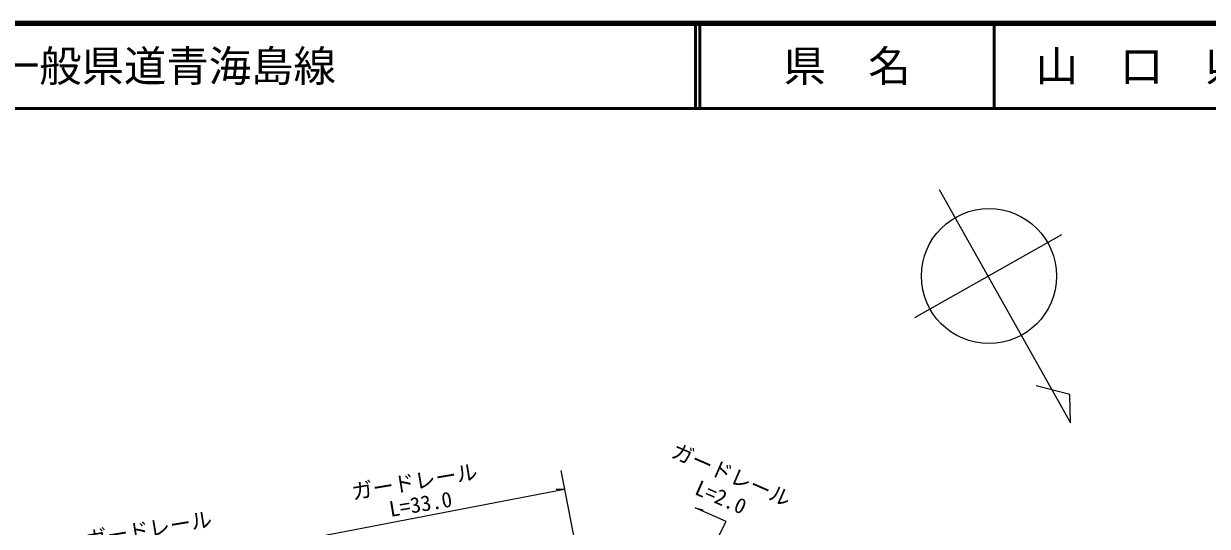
# Model space of a CAD drawing. Units: millimetres, scale not verified. Extents: x 40000 to 680000, y 20000 to 380000.
# Drawn here: x 218501 to 358129, y 320684 to 380000 of the extents above; entities that cross this region are included whole.
import ezdxf
from ezdxf.enums import TextEntityAlignment as Align

# ---------------------------------------------------------------- set-up
doc = ezdxf.new("R2010")
doc.units = ezdxf.units.MM
doc.header["$LTSCALE"] = 1000
for name, color, linetype, lineweight in [('M-STR-HTXT', 7, 'Continuous', 13), ('M-TTL', 2, 'Continuous', 140), ('M-TTL-LINE', 7, 'Continuous', 50), ('M-TTL-TXT', 7, 'Continuous', 13), ('M-WORK', 1, 'Continuous', 13)]:
    doc.layers.add(name, color=color, linetype=linetype, lineweight=lineweight)
doc.styles.add('ＭＳ ゴシック', font='')
doc.styles.get('ＭＳ ゴシック').set_extended_font_data('MS Gothic')

msp = doc.modelspace()

# ---------------------------------------------------------------- linework, layer by layer
at = {"layer": 'M-STR-HTXT'}
for p, q in [((281851, 327269), (288109, 295548)), ((282293, 325029), (281309, 325024)), ((288109, 295548), (301360, 321235))]:
    msp.add_line(p, q, dxfattribs=at)
for points in [[(282293, 325029), (250396, 318888), (251309, 319252)], [(301360, 321235), (297700, 322872), (298657, 322646)]]:
    msp.add_lwpolyline(points, dxfattribs=at)
at = {"layer": 'M-TTL'}
msp.add_line((680000, 380000), (40000, 380000), dxfattribs=at)
at = {"layer": 'M-TTL-LINE'}
for p, q in [((297750, 380000), (297750, 370000)), ((298250, 380000), (298250, 370000)), ((333000, 380000), (333000, 370000)), ((40000, 370000), (680000, 370000))]:
    msp.add_line(p, q, dxfattribs=at)
at = {"layer": 'M-WORK'}
msp.add_line((340939, 355073), (323573, 345294), dxfattribs=at)
msp.add_lwpolyline([(326481, 360439), (341993, 332891), (341918, 336251), (337938, 337280)], dxfattribs=at)
msp.add_circle((332372, 350216), 7965, dxfattribs=at)

# ---------------------------------------------------------------- texts
at = {"layer": 'M-STR-HTXT', "style": 'ＭＳ ゴシック'}
for s, rotation, p in [('ガードレール', 336.5, (301404, 325417)), ('ガードレール', 9.5, (264843, 324517)), ('L=2.0', 336.5, (300167, 322774)), ('L=33.0', 9.5, (265565, 321872)), ('ガードレール', 9.5, (233518, 318916))]:
    msp.add_text(s, height=1833, rotation=rotation, dxfattribs=at).set_placement(p, align=Align.BOTTOM_CENTER)
at = {"layer": 'M-TTL-TXT', "style": 'ＭＳ ゴシック'}
msp.add_text('路 線 名      一般県道青海島線', height=3666, dxfattribs=at).set_placement((180380, 375000), align=Align.MIDDLE_LEFT)
for s, p in [('県\u3000名', (315625, 375000)), ('山\u3000口\u3000県', (350375, 375000))]:
    msp.add_text(s, height=3666, dxfattribs=at).set_placement(p, align=Align.MIDDLE_CENTER)

doc.saveas('drawing.dxf')
